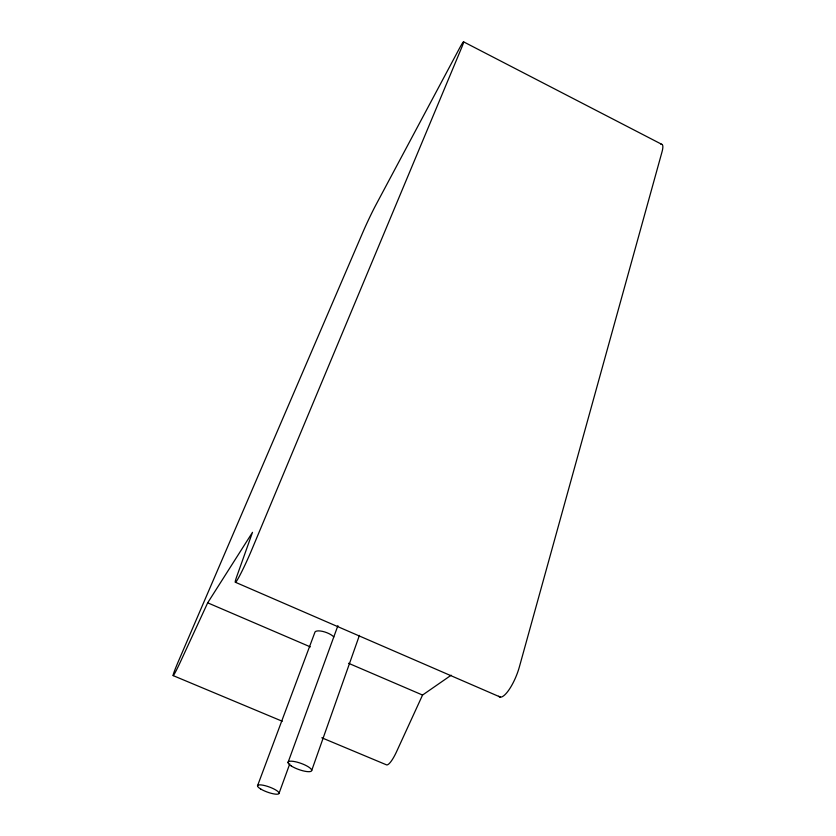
<?xml version="1.0" encoding="UTF-8"?>
<svg xmlns="http://www.w3.org/2000/svg" width="836" height="836" viewBox="0 0 836 836"><rect width="100%" height="100%" fill="white"/><g stroke="black" fill="none" stroke-linecap="round" stroke-linejoin="round"><path stroke-width="1.25" d="M311.724 770.437L359.417 635.381M288.023 762.505L337.901 625.662M279.088 793.197L289.747 763.895M257.488 785.913L314.744 632.727A10.711 3.772 20.1 0 1 322.508 631.368A10.711 3.772 20.1 0 1 333.825 636.938M451.179 675.206L422.556 695.05L396.609 751.595A20.722 4.629 -68.3 0 1 386.556 764.867L321.818 737.791M173.177 675.624A21.297 1.076 -65.9 0 1 178.381 661.38L362.908 232.178A21.161 0.888 -64.8 0 1 375.531 205.614L459.152 48.916A25.916 1.233 -64.4 0 1 461.294 48.488L251.824 549.628A26.365 1.724 -65.7 0 1 238.459 577.937A26.365 1.724 -65.7 0 1 236.703 576.683L252.503 532.333L207.683 602.819L180.879 660.879A21.297 1.076 -65.9 0 1 173.177 675.624L282.255 721.249M207.683 602.819L310.344 646.886M348.549 663.282L422.556 695.05M235.543 582.326L500.44 697.14M463.51 41.8L661.736 144.314M498.726 696.221A25.477 7.357 -67.7 0 0 508.706 690.212A25.477 7.357 -67.7 0 0 519.365 666.94L661.966 152.058A25.247 5.319 -61.7 0 0 660.952 144.314M260.717 789.017A11.464 2.738 20 0 0 278.743 793.834A11.464 2.738 20 0 0 265.399 785.756A11.464 2.738 20 0 0 260.717 789.017M291.367 766.027A12.54 3.271 19.8 0 0 311.264 771.179A12.54 3.271 19.8 0 0 296.979 762.118A12.54 3.271 19.8 0 0 291.367 766.027"/></g></svg>
